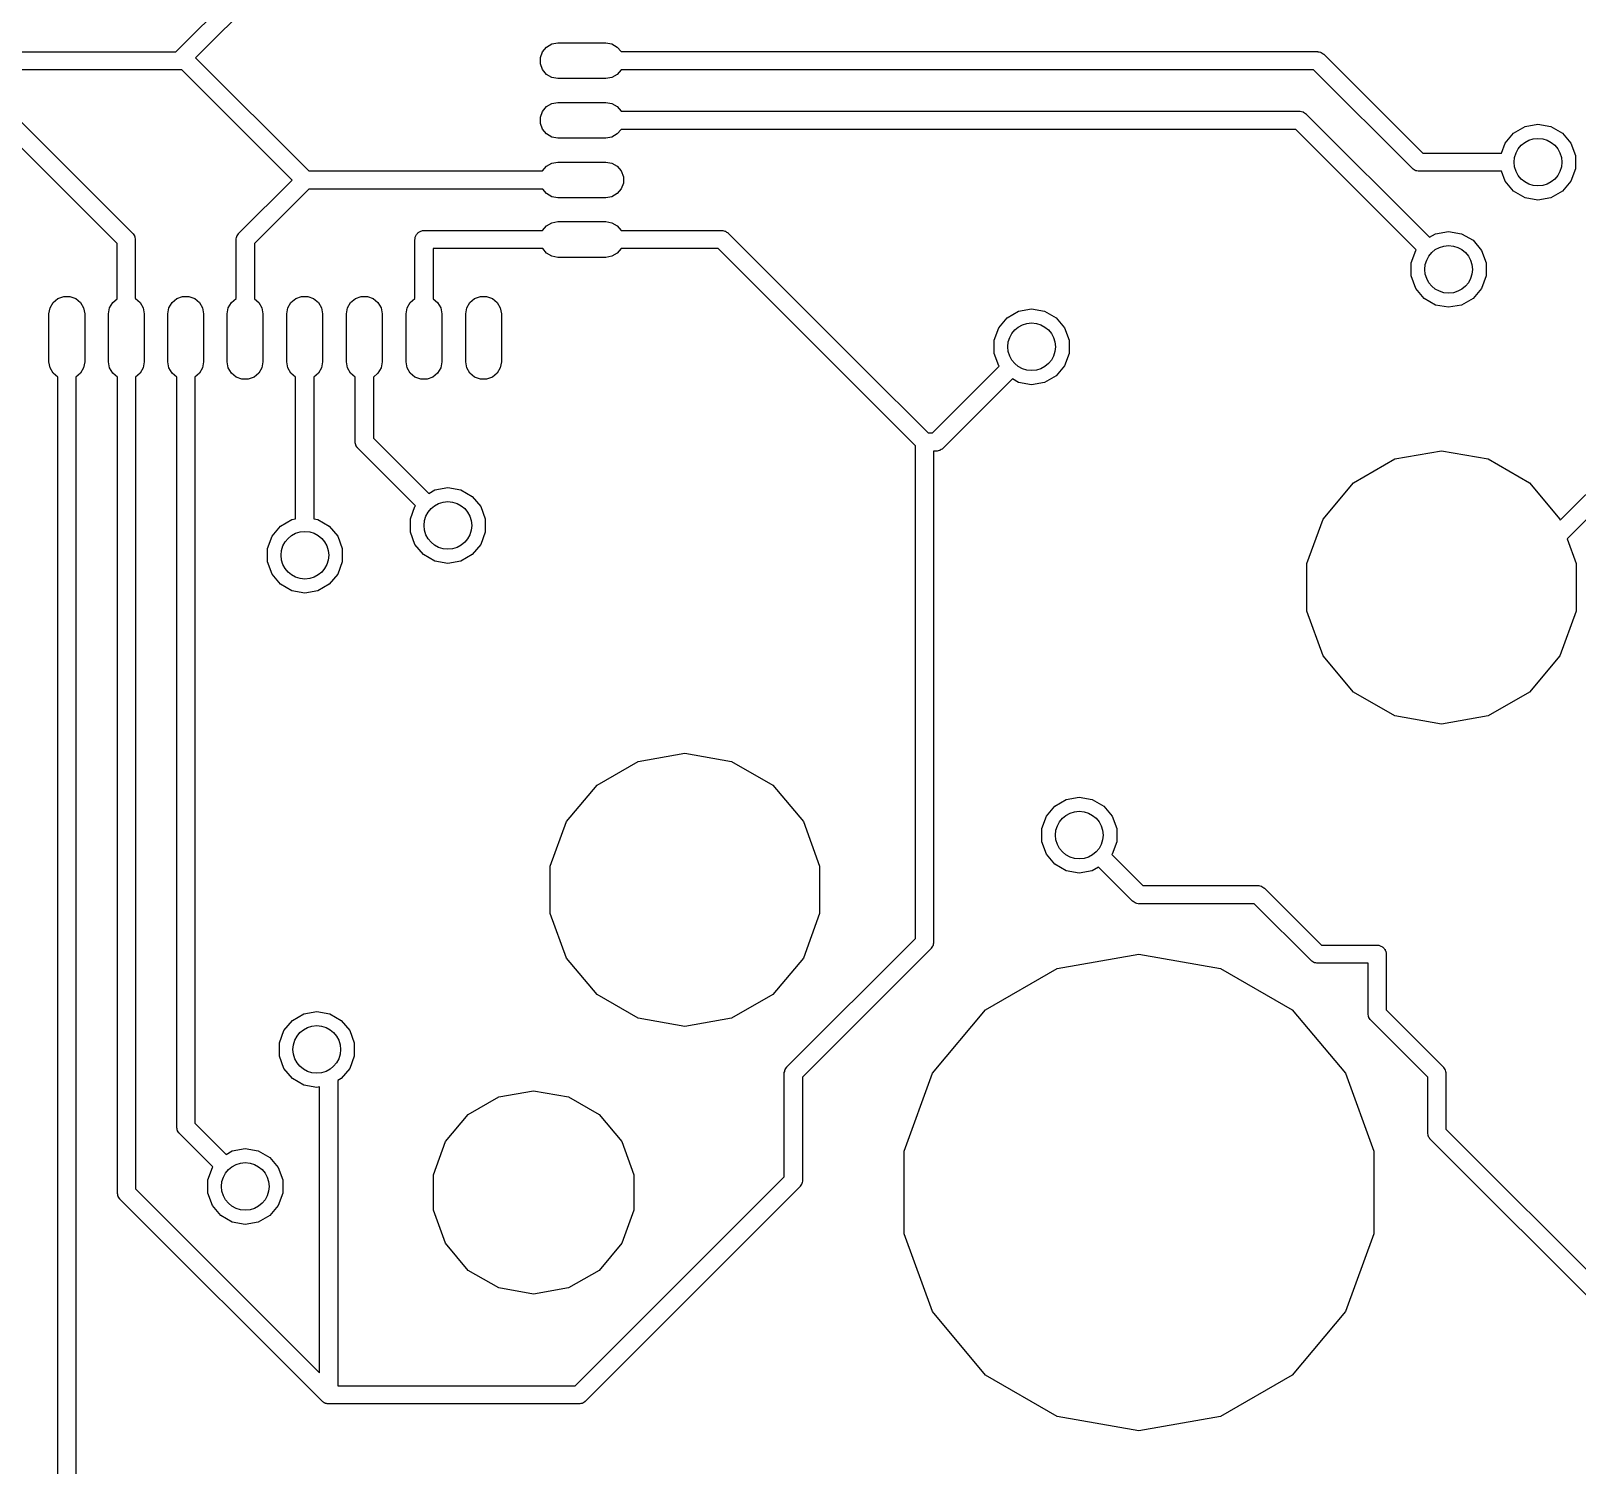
# Model space of a CAD drawing. Extents: x 16 to 277, y -108 to -11.
# Drawn here: x 145.7 to 158.68, y -62.29 to -50.25 of the extents above; entities that cross this region are included whole.
import ezdxf

# ---------------------------------------------------------------- set-up
doc = ezdxf.new("R2010")
doc.units = 0
doc.header["$MEASUREMENT"] = 0
doc.layers.add('BLACK', color=7, linetype='CONTINUOUS')

msp = doc.modelspace()

# ---------------------------------------------------------------- linework, layer by layer
at = {"layer": 'Black'}
for p, q in [((146.918, -50.4238), (149.895, -47.4471)), ((149.981, -47.5772), (147.083, -50.475)), ((150.073, -50.3574), (150.124, -50.3484)), ((150.124, -50.3484), (150.526, -50.3484)), ((150.526, -50.3484), (150.577, -50.3574)), ((144.576, -50.4238), (146.918, -50.4238)), ((147.083, -50.475), (148.032, -51.4238)), ((149.977, -50.4722), (149.994, -50.4233)), ((149.977, -50.5242), (149.977, -50.4722)), ((149.994, -50.4233), (150.028, -50.3834)), ((150.028, -50.3834), (150.073, -50.3574)), ((150.577, -50.3574), (150.622, -50.3834)), ((150.622, -50.3834), (150.654, -50.422)), ((150.654, -50.422), (156.498, -50.422)), ((156.498, -50.422), (156.502, -50.4226)), ((156.502, -50.4226), (156.505, -50.4223)), ((156.505, -50.4223), (156.514, -50.4249)), ((156.514, -50.4249), (156.524, -50.4266)), ((156.524, -50.4266), (156.527, -50.4283)), ((156.527, -50.4283), (156.53, -50.4292)), ((156.53, -50.4292), (156.539, -50.4349)), ((156.539, -50.4349), (156.547, -50.4398)), ((156.547, -50.4398), (156.549, -50.4424)), ((156.549, -50.4424), (156.552, -50.4443)), ((156.552, -50.4443), (157.382, -51.2738)), ((146.95, -50.5762), (144.5, -50.5762)), ((146.968, -50.5762), (146.95, -50.5762)), ((147.892, -51.5), (146.968, -50.5762)), ((149.994, -50.5731), (149.977, -50.5242)), ((150.028, -50.613), (149.994, -50.5731)), ((150.654, -50.5744), (150.622, -50.613)), ((156.467, -50.5744), (150.654, -50.5744)), ((157.296, -51.4039), (156.467, -50.5744)), ((150.073, -50.639), (150.028, -50.613)), ((150.124, -50.6481), (150.073, -50.639)), ((150.526, -50.6481), (150.124, -50.6481)), ((150.577, -50.639), (150.526, -50.6481)), ((150.622, -50.613), (150.577, -50.639)), ((150.028, -50.8838), (150.073, -50.8578)), ((150.073, -50.8578), (150.124, -50.8487)), ((150.124, -50.8487), (150.526, -50.8487)), ((150.526, -50.8487), (150.577, -50.8578)), ((150.577, -50.8578), (150.622, -50.8838)), ((145.554, -50.9461), (146.554, -51.9461)), ((149.977, -50.9726), (149.994, -50.9237)), ((149.977, -51.0246), (149.977, -50.9726)), ((149.994, -50.9237), (150.028, -50.8838)), ((150.622, -50.8838), (150.654, -50.9224)), ((150.654, -50.9224), (156.349, -50.9224)), ((156.349, -50.9224), (156.352, -50.923)), ((156.352, -50.923), (156.355, -50.9227)), ((156.355, -50.9227), (156.365, -50.9253)), ((156.365, -50.9253), (156.375, -50.927)), ((156.375, -50.927), (156.378, -50.9287)), ((156.378, -50.9287), (156.381, -50.9295)), ((156.381, -50.9295), (156.389, -50.9353)), ((156.389, -50.9353), (156.398, -50.9402)), ((156.398, -50.9402), (156.4, -50.9428)), ((156.4, -50.9428), (156.402, -50.9447)), ((156.402, -50.9447), (157.439, -51.9808)), ((146.424, -52.0316), (145.468, -51.0762)), ((149.994, -51.0735), (149.977, -51.0246)), ((150.028, -51.1134), (149.994, -51.0735)), ((150.073, -51.1394), (150.028, -51.1134)), ((150.622, -51.1134), (150.577, -51.1394)), ((150.654, -51.0748), (150.622, -51.1134)), ((156.317, -51.0748), (150.654, -51.0748)), ((157.328, -52.0858), (156.317, -51.0748)), ((158.074, -51.1906), (158.145, -51.1059)), ((158.145, -51.1059), (158.241, -51.0505)), ((158.241, -51.0505), (158.35, -51.0313)), ((158.35, -51.0313), (158.459, -51.0505)), ((158.459, -51.0505), (158.555, -51.1059)), ((158.555, -51.1059), (158.626, -51.1906)), ((150.124, -51.1485), (150.073, -51.1394)), ((150.526, -51.1485), (150.124, -51.1485)), ((150.577, -51.1394), (150.526, -51.1485)), ((158.044, -51.2738), (158.074, -51.1906)), ((158.626, -51.1906), (158.664, -51.2947)), ((149.995, -51.4238), (150.028, -51.3842)), ((150.028, -51.3842), (150.073, -51.3582)), ((150.073, -51.3582), (150.124, -51.3491)), ((150.124, -51.3491), (150.526, -51.3491)), ((150.526, -51.3491), (150.577, -51.3582)), ((150.577, -51.3582), (150.622, -51.3842)), ((150.622, -51.3842), (150.655, -51.4241)), ((157.382, -51.2738), (158.044, -51.2738)), ((158.664, -51.2947), (158.664, -51.4053)), ((147.446, -51.9461), (147.892, -51.5)), ((148.032, -51.4238), (149.995, -51.4238)), ((150.655, -51.4241), (150.673, -51.473)), ((150.673, -51.473), (150.673, -51.525)), ((157.299, -51.4058), (157.296, -51.4039)), ((157.301, -51.4084), (157.299, -51.4058)), ((157.31, -51.4134), (157.301, -51.4084)), ((157.318, -51.4191), (157.31, -51.4134)), ((157.321, -51.4199), (157.318, -51.4191)), ((157.324, -51.4216), (157.321, -51.4199)), ((157.334, -51.4233), (157.324, -51.4216)), ((157.343, -51.4259), (157.334, -51.4233)), ((157.347, -51.4256), (157.343, -51.4259)), ((157.35, -51.4262), (157.347, -51.4256)), ((158.044, -51.4262), (157.35, -51.4262)), ((158.074, -51.5094), (158.044, -51.4262)), ((158.145, -51.5941), (158.074, -51.5094)), ((158.626, -51.5094), (158.555, -51.5941)), ((158.664, -51.4053), (158.626, -51.5094)), ((148.032, -51.5762), (147.576, -52.0316)), ((149.996, -51.5762), (148.032, -51.5762)), ((150.028, -51.6138), (149.996, -51.5762)), ((150.073, -51.6398), (150.028, -51.6138)), ((150.124, -51.6488), (150.073, -51.6398)), ((150.526, -51.6488), (150.124, -51.6488)), ((150.577, -51.6398), (150.526, -51.6488)), ((150.622, -51.6138), (150.577, -51.6398)), ((150.655, -51.5739), (150.622, -51.6138)), ((150.673, -51.525), (150.655, -51.5739)), ((158.241, -51.6495), (158.145, -51.5941)), ((158.35, -51.6687), (158.241, -51.6495)), ((158.459, -51.6495), (158.35, -51.6687)), ((158.555, -51.5941), (158.459, -51.6495)), ((149.995, -51.9238), (150.028, -51.8846)), ((150.028, -51.8846), (150.073, -51.8585)), ((150.073, -51.8585), (150.124, -51.8495)), ((150.124, -51.8495), (150.526, -51.8495)), ((150.526, -51.8495), (150.577, -51.8585)), ((150.577, -51.8585), (150.622, -51.8846)), ((150.622, -51.8846), (150.655, -51.9238)), ((146.424, -52.4972), (146.424, -52.0316)), ((146.554, -51.9461), (146.556, -51.9489)), ((146.556, -51.9489), (146.558, -51.951)), ((146.558, -51.951), (146.563, -51.9596)), ((146.563, -51.9596), (146.569, -51.9678)), ((146.569, -51.9678), (146.57, -51.971)), ((146.57, -51.971), (146.572, -51.9739)), ((146.572, -51.9739), (146.573, -51.9837)), ((146.573, -51.9837), (146.576, -51.9934)), ((146.576, -51.9934), (146.576, -51.9967)), ((146.576, -51.9967), (146.576, -52)), ((146.576, -52), (146.576, -52.494)), ((147.424, -51.9934), (147.427, -51.9837)), ((147.424, -51.9967), (147.424, -51.9934)), ((147.424, -52), (147.424, -51.9967)), ((147.424, -52.494), (147.424, -52)), ((147.427, -51.9837), (147.428, -51.9739)), ((147.428, -51.9739), (147.43, -51.971)), ((147.43, -51.971), (147.431, -51.9678)), ((147.431, -51.9678), (147.437, -51.9596)), ((147.437, -51.9596), (147.442, -51.951)), ((147.442, -51.951), (147.444, -51.9489)), ((147.444, -51.9489), (147.446, -51.9461)), ((147.576, -52.0316), (147.576, -52.4972)), ((148.924, -52), (148.925, -51.9934)), ((148.924, -52.4946), (148.924, -52)), ((148.925, -51.9868), (148.927, -51.9805)), ((148.925, -51.9934), (148.925, -51.9868)), ((148.927, -51.9805), (148.928, -51.9739)), ((148.928, -51.9739), (148.932, -51.9682)), ((148.932, -51.9682), (148.934, -51.9619)), ((148.934, -51.9619), (148.938, -51.9568)), ((148.938, -51.9568), (148.942, -51.951)), ((148.942, -51.951), (148.947, -51.9467)), ((148.947, -51.9467), (148.951, -51.9416)), ((148.951, -51.9416), (148.957, -51.9383)), ((148.957, -51.9383), (148.962, -51.934)), ((148.962, -51.934), (148.968, -51.9317)), ((148.968, -51.9317), (148.974, -51.9284)), ((148.974, -51.9284), (148.981, -51.9272)), ((148.981, -51.9272), (148.987, -51.925)), ((148.987, -51.925), (148.993, -51.925)), ((148.993, -51.925), (149, -51.9238)), ((149, -51.9238), (149.995, -51.9238)), ((150.655, -51.9238), (151.5, -51.9238)), ((151.5, -51.9238), (151.503, -51.9244)), ((151.503, -51.9244), (151.507, -51.9241)), ((151.507, -51.9241), (151.516, -51.9267)), ((151.516, -51.9267), (151.526, -51.9284)), ((151.526, -51.9284), (151.529, -51.9301)), ((151.529, -51.9301), (151.532, -51.9309)), ((151.532, -51.9309), (151.54, -51.9367)), ((151.54, -51.9367), (151.549, -51.9416)), ((151.549, -51.9416), (151.551, -51.9442)), ((151.551, -51.9442), (151.554, -51.9461)), ((151.554, -51.9461), (152.704, -53.0961)), ((157.439, -51.9808), (157.491, -51.9505)), ((157.491, -51.9505), (157.6, -51.9313)), ((157.6, -51.9313), (157.709, -51.9505)), ((157.709, -51.9505), (157.805, -52.0059)), ((157.805, -52.0059), (157.876, -52.0906)), ((149.996, -52.0762), (149.076, -52.0762)), ((149.076, -52.0762), (149.076, -52.4963)), ((150.028, -52.1142), (149.996, -52.0762)), ((150.073, -52.1402), (150.028, -52.1142)), ((150.124, -52.1492), (150.073, -52.1402)), ((150.526, -52.1492), (150.124, -52.1492)), ((150.577, -52.1402), (150.526, -52.1492)), ((150.622, -52.1142), (150.577, -52.1402)), ((150.654, -52.0762), (150.622, -52.1142)), ((151.468, -52.0762), (150.654, -52.0762)), ((152.596, -53.2039), (151.468, -52.0762)), ((157.286, -52.1947), (157.324, -52.0906)), ((157.324, -52.0906), (157.328, -52.0858)), ((157.876, -52.0906), (157.914, -52.1947)), ((157.286, -52.3053), (157.286, -52.1947)), ((157.914, -52.1947), (157.914, -52.3053)), ((157.324, -52.4094), (157.286, -52.3053)), ((157.395, -52.4941), (157.324, -52.4094)), ((157.876, -52.4094), (157.805, -52.4941)), ((157.914, -52.3053), (157.876, -52.4094)), ((145.861, -52.5729), (145.887, -52.5278)), ((145.887, -52.5278), (145.927, -52.4944)), ((145.927, -52.4944), (145.976, -52.4766)), ((145.976, -52.4766), (146.028, -52.4766)), ((146.028, -52.4766), (146.077, -52.4944)), ((146.077, -52.4944), (146.117, -52.5278)), ((146.117, -52.5278), (146.143, -52.5729)), ((146.361, -52.5729), (146.387, -52.5278)), ((146.387, -52.5278), (146.424, -52.4972)), ((146.576, -52.494), (146.577, -52.4944)), ((146.577, -52.4944), (146.617, -52.5278)), ((146.617, -52.5278), (146.643, -52.5729)), ((146.859, -52.5729), (146.885, -52.5278)), ((146.885, -52.5278), (146.925, -52.4944)), ((146.925, -52.4944), (146.974, -52.4766)), ((146.974, -52.4766), (147.026, -52.4766)), ((147.026, -52.4766), (147.075, -52.4944)), ((147.075, -52.4944), (147.115, -52.5278)), ((147.115, -52.5278), (147.141, -52.5729)), ((147.357, -52.5729), (147.383, -52.5278)), ((147.383, -52.5278), (147.423, -52.4944)), ((147.423, -52.4944), (147.424, -52.494)), ((147.576, -52.4972), (147.613, -52.5278)), ((147.613, -52.5278), (147.639, -52.5729)), ((147.857, -52.5729), (147.883, -52.5278)), ((147.883, -52.5278), (147.923, -52.4944)), ((147.923, -52.4944), (147.972, -52.4766)), ((147.972, -52.4766), (148.024, -52.4766)), ((148.024, -52.4766), (148.073, -52.4944)), ((148.073, -52.4944), (148.113, -52.5278)), ((148.113, -52.5278), (148.139, -52.5729)), ((148.358, -52.5729), (148.384, -52.5278)), ((148.384, -52.5278), (148.424, -52.4944)), ((148.424, -52.4944), (148.473, -52.4766)), ((148.473, -52.4766), (148.525, -52.4766)), ((148.525, -52.4766), (148.574, -52.4944)), ((148.574, -52.4944), (148.613, -52.5278)), ((148.613, -52.5278), (148.639, -52.5729)), ((148.858, -52.5729), (148.884, -52.5278)), ((148.884, -52.5278), (148.924, -52.4946)), ((149.076, -52.4963), (149.114, -52.5278)), ((149.114, -52.5278), (149.14, -52.5729)), ((149.359, -52.5729), (149.385, -52.5278)), ((149.385, -52.5278), (149.424, -52.4944)), ((149.424, -52.4944), (149.473, -52.4766)), ((149.473, -52.4766), (149.525, -52.4766)), ((149.525, -52.4766), (149.574, -52.4944)), ((149.574, -52.4944), (149.614, -52.5278)), ((149.614, -52.5278), (149.64, -52.5729)), ((157.491, -52.5495), (157.395, -52.4941)), ((157.6, -52.5687), (157.491, -52.5495)), ((157.709, -52.5495), (157.6, -52.5687)), ((157.805, -52.4941), (157.709, -52.5495)), ((145.852, -52.6241), (145.861, -52.5729)), ((145.852, -53.0256), (145.852, -52.6241)), ((146.143, -52.5729), (146.152, -52.6241)), ((146.152, -52.6241), (146.152, -53.0256)), ((146.352, -52.6241), (146.361, -52.5729)), ((146.352, -53.0256), (146.352, -52.6241)), ((146.643, -52.5729), (146.652, -52.6241)), ((146.652, -52.6241), (146.652, -53.0256)), ((146.85, -52.6241), (146.859, -52.5729)), ((146.85, -53.0256), (146.85, -52.6241)), ((147.141, -52.5729), (147.15, -52.6241)), ((147.15, -52.6241), (147.15, -53.0256)), ((147.348, -52.6241), (147.357, -52.5729)), ((147.348, -53.0256), (147.348, -52.6241)), ((147.639, -52.5729), (147.648, -52.6241)), ((147.648, -52.6241), (147.648, -53.0256)), ((147.848, -52.6241), (147.857, -52.5729)), ((147.848, -53.0256), (147.848, -52.6241)), ((148.139, -52.5729), (148.148, -52.6241)), ((148.148, -52.6241), (148.148, -53.0256)), ((148.349, -52.6241), (148.358, -52.5729)), ((148.349, -53.0256), (148.349, -52.6241)), ((148.639, -52.5729), (148.648, -52.6241)), ((148.648, -52.6241), (148.648, -53.0256)), ((148.849, -52.6241), (148.858, -52.5729)), ((148.849, -53.0256), (148.849, -52.6241)), ((149.14, -52.5729), (149.149, -52.6241)), ((149.149, -52.6241), (149.149, -53.0256)), ((149.35, -52.6241), (149.359, -52.5729)), ((149.35, -53.0256), (149.35, -52.6241)), ((149.64, -52.5729), (149.649, -52.6241)), ((149.649, -52.6241), (149.649, -53.0256)), ((153.824, -52.7406), (153.895, -52.6559)), ((153.895, -52.6559), (153.991, -52.6005)), ((153.991, -52.6005), (154.1, -52.5813)), ((154.1, -52.5813), (154.209, -52.6005)), ((154.209, -52.6005), (154.305, -52.6559)), ((154.305, -52.6559), (154.376, -52.7406)), ((153.786, -52.8447), (153.824, -52.7406)), ((154.376, -52.7406), (154.414, -52.8447)), ((153.786, -52.9553), (153.786, -52.8447)), ((154.414, -52.8447), (154.414, -52.9553)), ((145.861, -53.0768), (145.852, -53.0256)), ((145.887, -53.1219), (145.861, -53.0768)), ((146.143, -53.0768), (146.117, -53.1219)), ((146.152, -53.0256), (146.143, -53.0768)), ((146.361, -53.0768), (146.352, -53.0256)), ((146.387, -53.1219), (146.361, -53.0768)), ((146.643, -53.0768), (146.617, -53.1219)), ((146.652, -53.0256), (146.643, -53.0768)), ((146.859, -53.0768), (146.85, -53.0256)), ((146.885, -53.1219), (146.859, -53.0768)), ((147.141, -53.0768), (147.115, -53.1219)), ((147.15, -53.0256), (147.141, -53.0768)), ((147.357, -53.0768), (147.348, -53.0256)), ((147.383, -53.1219), (147.357, -53.0768)), ((147.639, -53.0768), (147.613, -53.1219)), ((147.648, -53.0256), (147.639, -53.0768)), ((147.857, -53.0768), (147.848, -53.0256)), ((147.883, -53.1219), (147.857, -53.0768)), ((148.139, -53.0768), (148.113, -53.1219)), ((148.148, -53.0256), (148.139, -53.0768)), ((148.358, -53.0768), (148.349, -53.0256)), ((148.384, -53.1219), (148.358, -53.0768)), ((148.639, -53.0768), (148.613, -53.1219)), ((148.648, -53.0256), (148.639, -53.0768)), ((148.858, -53.0768), (148.849, -53.0256)), ((148.884, -53.1219), (148.858, -53.0768)), ((149.14, -53.0768), (149.114, -53.1219)), ((149.149, -53.0256), (149.14, -53.0768)), ((149.359, -53.0768), (149.35, -53.0256)), ((149.385, -53.1219), (149.359, -53.0768)), ((149.64, -53.0768), (149.614, -53.1219)), ((149.649, -53.0256), (149.64, -53.0768)), ((153.268, -53.6238), (153.828, -53.0642)), ((153.824, -53.0594), (153.786, -52.9553)), ((153.828, -53.0642), (153.824, -53.0594)), ((154.376, -53.0594), (154.305, -53.1441)), ((154.414, -52.9553), (154.376, -53.0594)), ((145.926, -53.1543), (145.887, -53.1219)), ((145.926, -68.3018), (145.926, -53.1543)), ((146.117, -53.1219), (146.078, -53.1543)), ((146.078, -53.1543), (146.078, -68.2702)), ((146.426, -53.1543), (146.387, -53.1219)), ((146.426, -60.0022), (146.426, -53.1543)), ((146.617, -53.1219), (146.578, -53.1543)), ((146.578, -53.1543), (146.578, -59.9706)), ((146.924, -53.1543), (146.885, -53.1219)), ((146.924, -59.45), (146.924, -53.1543)), ((147.115, -53.1219), (147.076, -53.1543)), ((147.076, -53.1543), (147.076, -59.4184)), ((147.423, -53.1554), (147.383, -53.1219)), ((147.472, -53.1732), (147.423, -53.1554)), ((147.524, -53.1732), (147.472, -53.1732)), ((147.573, -53.1554), (147.524, -53.1732)), ((147.613, -53.1219), (147.573, -53.1554)), ((147.922, -53.1543), (147.883, -53.1219)), ((147.922, -54.345), (147.922, -53.1543)), ((148.113, -53.1219), (148.074, -53.1543)), ((148.074, -53.1543), (148.074, -54.3444)), ((148.422, -53.1543), (148.384, -53.1219)), ((148.422, -53.6986), (148.422, -53.1543)), ((148.613, -53.1219), (148.575, -53.1543)), ((148.575, -53.1543), (148.575, -53.667)), ((148.924, -53.1554), (148.884, -53.1219)), ((148.973, -53.1732), (148.924, -53.1554)), ((149.025, -53.1732), (148.973, -53.1732)), ((149.074, -53.1554), (149.025, -53.1732)), ((149.114, -53.1219), (149.074, -53.1554)), ((149.424, -53.1554), (149.385, -53.1219)), ((149.473, -53.1732), (149.424, -53.1554)), ((149.525, -53.1732), (149.473, -53.1732)), ((149.574, -53.1554), (149.525, -53.1732)), ((149.614, -53.1219), (149.574, -53.1554)), ((153.124, -53.7316), (152.596, -53.2039)), ((152.596, -53.2039), (152.596, -53.2039)), ((152.704, -53.0961), (152.704, -53.0961)), ((152.704, -53.0961), (153.232, -53.6238)), ((153.939, -53.1692), (153.354, -53.7539)), ((153.991, -53.1995), (153.939, -53.1692)), ((154.1, -53.2187), (153.991, -53.1995)), ((154.209, -53.1995), (154.1, -53.2187)), ((154.305, -53.1441), (154.209, -53.1995)), ((158.537, -54.3553), (159.446, -53.4461)), ((159.532, -53.5762), (158.594, -54.5133)), ((148.423, -53.7019), (148.422, -53.6986)), ((148.423, -53.7052), (148.423, -53.7019)), ((148.425, -53.7149), (148.423, -53.7052)), ((148.427, -53.7247), (148.425, -53.7149)), ((148.429, -53.7276), (148.427, -53.7247)), ((148.575, -53.667), (149.039, -54.1308)), ((153.232, -53.6238), (153.268, -53.6238)), ((148.43, -53.7308), (148.429, -53.7276)), ((148.435, -53.739), (148.43, -53.7308)), ((148.44, -53.7476), (148.435, -53.739)), ((148.443, -53.7497), (148.44, -53.7476)), ((148.445, -53.7525), (148.443, -53.7497)), ((148.928, -54.2358), (148.445, -53.7525)), ((153.124, -57.8684), (153.124, -53.7316)), ((153.3, -53.7762), (153.276, -53.7762)), ((153.276, -53.7762), (153.276, -57.9)), ((153.303, -53.7756), (153.3, -53.7762)), ((153.307, -53.7759), (153.303, -53.7756)), ((153.316, -53.7733), (153.307, -53.7759)), ((153.326, -53.7716), (153.316, -53.7733)), ((153.329, -53.7699), (153.326, -53.7716)), ((153.332, -53.7691), (153.329, -53.7699)), ((153.34, -53.7633), (153.332, -53.7691)), ((153.349, -53.7584), (153.34, -53.7633)), ((153.351, -53.7558), (153.349, -53.7584)), ((153.354, -53.7539), (153.351, -53.7558)), ((156.802, -54.0411), (157.148, -53.8418)), ((157.148, -53.8418), (157.54, -53.7726)), ((157.54, -53.7726), (157.932, -53.8418)), ((157.932, -53.8418), (158.278, -54.0411)), ((149.039, -54.1308), (149.091, -54.1005)), ((149.091, -54.1005), (149.2, -54.0813)), ((149.2, -54.0813), (149.309, -54.1005)), ((149.309, -54.1005), (149.405, -54.1559)), ((156.546, -54.3463), (156.802, -54.0411)), ((158.278, -54.0411), (158.534, -54.3463)), ((148.886, -54.3447), (148.924, -54.2406)), ((148.924, -54.2406), (148.928, -54.2358)), ((149.405, -54.1559), (149.476, -54.2406)), ((149.476, -54.2406), (149.514, -54.3447)), ((147.795, -54.4059), (147.891, -54.3505)), ((147.891, -54.3505), (147.922, -54.345)), ((148.074, -54.3444), (148.109, -54.3505)), ((148.109, -54.3505), (148.205, -54.4059)), ((148.886, -54.4553), (148.886, -54.3447)), ((149.514, -54.3447), (149.514, -54.4553)), ((156.41, -54.7208), (156.546, -54.3463)), ((158.534, -54.3463), (158.537, -54.3553)), ((147.686, -54.5947), (147.724, -54.4906)), ((147.724, -54.4906), (147.795, -54.4059)), ((148.205, -54.4059), (148.276, -54.4906)), ((148.276, -54.4906), (148.314, -54.5947)), ((148.924, -54.5594), (148.886, -54.4553)), ((149.514, -54.4553), (149.476, -54.5594)), ((147.686, -54.7053), (147.686, -54.5947)), ((148.314, -54.5947), (148.314, -54.7053)), ((148.995, -54.6441), (148.924, -54.5594)), ((149.476, -54.5594), (149.405, -54.6441)), ((158.594, -54.5133), (158.67, -54.7208)), ((147.724, -54.8094), (147.686, -54.7053)), ((148.314, -54.7053), (148.276, -54.8094)), ((149.091, -54.6995), (148.995, -54.6441)), ((149.2, -54.7187), (149.091, -54.6995)), ((149.309, -54.6995), (149.2, -54.7187)), ((149.405, -54.6441), (149.309, -54.6995)), ((156.41, -55.1192), (156.41, -54.7208)), ((158.67, -54.7208), (158.67, -55.1192)), ((147.795, -54.8941), (147.724, -54.8094)), ((147.891, -54.9495), (147.795, -54.8941)), ((148.205, -54.8941), (148.109, -54.9495)), ((148.276, -54.8094), (148.205, -54.8941)), ((148, -54.9687), (147.891, -54.9495)), ((148.109, -54.9495), (148, -54.9687)), ((156.546, -55.4937), (156.41, -55.1192)), ((158.67, -55.1192), (158.534, -55.4937)), ((156.802, -55.7989), (156.546, -55.4937)), ((158.534, -55.4937), (158.278, -55.7989)), ((157.148, -55.9982), (156.802, -55.7989)), ((158.278, -55.7989), (157.932, -55.9982)), ((157.54, -56.0674), (157.148, -55.9982)), ((157.932, -55.9982), (157.54, -56.0674)), ((150.798, -56.3818), (151.19, -56.3126)), ((151.19, -56.3126), (151.582, -56.3818)), ((150.452, -56.5811), (150.798, -56.3818)), ((151.582, -56.3818), (151.928, -56.5811)), ((150.196, -56.8863), (150.452, -56.5811)), ((151.928, -56.5811), (152.184, -56.8863)), ((154.295, -56.7559), (154.391, -56.7005)), ((154.391, -56.7005), (154.5, -56.6813)), ((154.5, -56.6813), (154.609, -56.7005)), ((154.609, -56.7005), (154.705, -56.7559)), ((154.186, -56.9447), (154.224, -56.8406)), ((154.224, -56.8406), (154.295, -56.7559)), ((154.705, -56.7559), (154.776, -56.8406)), ((154.776, -56.8406), (154.814, -56.9447)), ((150.06, -57.2608), (150.196, -56.8863)), ((152.184, -56.8863), (152.32, -57.2608)), ((154.186, -57.0553), (154.186, -56.9447)), ((154.814, -56.9447), (154.814, -57.0553)), ((154.224, -57.1594), (154.186, -57.0553)), ((154.814, -57.0553), (154.776, -57.1594)), ((154.295, -57.2441), (154.224, -57.1594)), ((154.776, -57.1594), (154.772, -57.1642)), ((154.772, -57.1642), (155.032, -57.4238)), ((150.06, -57.6592), (150.06, -57.2608)), ((152.32, -57.2608), (152.32, -57.6592)), ((154.391, -57.2995), (154.295, -57.2441)), ((154.5, -57.3187), (154.391, -57.2995)), ((154.609, -57.2995), (154.5, -57.3187)), ((154.661, -57.2692), (154.609, -57.2995)), ((154.946, -57.5539), (154.661, -57.2692)), ((155.032, -57.4238), (156, -57.4238)), ((156, -57.4238), (156.003, -57.4244)), ((156.003, -57.4244), (156.007, -57.4241)), ((156.007, -57.4241), (156.016, -57.4267)), ((156.016, -57.4267), (156.026, -57.4284)), ((156.026, -57.4284), (156.029, -57.4301)), ((156.029, -57.4301), (156.032, -57.4309)), ((156.032, -57.4309), (156.04, -57.4367)), ((156.04, -57.4367), (156.049, -57.4416)), ((156.049, -57.4416), (156.051, -57.4442)), ((156.051, -57.4442), (156.054, -57.4461)), ((156.054, -57.4461), (156.532, -57.9238)), ((154.949, -57.5558), (154.946, -57.5539)), ((154.951, -57.5584), (154.949, -57.5558)), ((154.96, -57.5633), (154.951, -57.5584)), ((154.968, -57.5691), (154.96, -57.5633)), ((154.971, -57.5699), (154.968, -57.5691)), ((154.974, -57.5716), (154.971, -57.5699)), ((154.984, -57.5733), (154.974, -57.5716)), ((154.993, -57.5759), (154.984, -57.5733)), ((154.997, -57.5756), (154.993, -57.5759)), ((155, -57.5762), (154.997, -57.5756)), ((155.968, -57.5762), (155, -57.5762)), ((156.446, -58.0539), (155.968, -57.5762)), ((150.196, -58.0337), (150.06, -57.6592)), ((152.32, -57.6592), (152.184, -58.0337)), ((152.046, -58.9461), (153.124, -57.8684)), ((153.254, -57.9539), (152.176, -59.0316)), ((153.256, -57.9511), (153.254, -57.9539)), ((153.258, -57.949), (153.256, -57.9511)), ((153.263, -57.9404), (153.258, -57.949)), ((153.269, -57.9322), (153.263, -57.9404)), ((153.27, -57.929), (153.269, -57.9322)), ((153.272, -57.9261), (153.27, -57.929)), ((153.273, -57.9163), (153.272, -57.9261)), ((153.276, -57.9066), (153.273, -57.9163)), ((153.276, -57.9), (153.276, -57.9033)), ((153.276, -57.9033), (153.276, -57.9066)), ((154.315, -58.1192), (155, -57.9985)), ((155, -57.9985), (155.685, -58.1192)), ((156.532, -57.9238), (157, -57.9238)), ((157, -57.9238), (157.007, -57.925)), ((157.007, -57.925), (157.013, -57.925)), ((157.013, -57.925), (157.019, -57.9272)), ((157.019, -57.9272), (157.026, -57.9284)), ((157.026, -57.9284), (157.032, -57.9317)), ((157.032, -57.9317), (157.038, -57.934)), ((157.038, -57.934), (157.043, -57.9383)), ((157.043, -57.9383), (157.049, -57.9416)), ((157.049, -57.9416), (157.053, -57.9467)), ((157.053, -57.9467), (157.058, -57.951)), ((157.058, -57.951), (157.062, -57.9568)), ((157.062, -57.9568), (157.066, -57.9619)), ((157.066, -57.9619), (157.068, -57.9682)), ((157.068, -57.9682), (157.072, -57.9739)), ((157.072, -57.9739), (157.073, -57.9805)), ((157.073, -57.9805), (157.075, -57.9868)), ((157.075, -57.9868), (157.075, -57.9934)), ((157.075, -57.9934), (157.076, -58)), ((157.076, -58), (157.076, -58.4684)), ((150.452, -58.3389), (150.196, -58.0337)), ((152.184, -58.0337), (151.928, -58.3389)), ((153.713, -58.4667), (154.315, -58.1192)), ((155.685, -58.1192), (156.287, -58.4667)), ((156.449, -58.0558), (156.446, -58.0539)), ((156.451, -58.0584), (156.449, -58.0558)), ((156.46, -58.0633), (156.451, -58.0584)), ((156.468, -58.0691), (156.46, -58.0633)), ((156.471, -58.0699), (156.468, -58.0691)), ((156.474, -58.0716), (156.471, -58.0699)), ((156.484, -58.0733), (156.474, -58.0716)), ((156.493, -58.0759), (156.484, -58.0733)), ((156.497, -58.0756), (156.493, -58.0759)), ((156.5, -58.0762), (156.497, -58.0756)), ((156.924, -58.0762), (156.5, -58.0762)), ((156.924, -58.5), (156.924, -58.0762)), ((150.798, -58.5382), (150.452, -58.3389)), ((151.928, -58.3389), (151.582, -58.5382)), ((147.895, -58.5559), (147.991, -58.5005)), ((147.991, -58.5005), (148.1, -58.4813)), ((148.1, -58.4813), (148.209, -58.5005)), ((148.209, -58.5005), (148.305, -58.5559)), ((153.267, -58.9992), (153.713, -58.4667)), ((156.287, -58.4667), (156.733, -58.9992)), ((156.924, -58.5033), (156.924, -58.5)), ((156.924, -58.5066), (156.924, -58.5033)), ((156.927, -58.5163), (156.924, -58.5066)), ((156.928, -58.5261), (156.927, -58.5163)), ((156.93, -58.529), (156.928, -58.5261)), ((157.076, -58.4684), (157.554, -58.9461)), ((147.786, -58.7447), (147.824, -58.6406)), ((147.824, -58.6406), (147.895, -58.5559)), ((148.305, -58.5559), (148.376, -58.6406)), ((148.376, -58.6406), (148.414, -58.7447)), ((151.19, -58.6074), (150.798, -58.5382)), ((151.582, -58.5382), (151.19, -58.6074)), ((156.931, -58.5322), (156.93, -58.529)), ((156.937, -58.5404), (156.931, -58.5322)), ((156.942, -58.549), (156.937, -58.5404)), ((156.944, -58.5511), (156.942, -58.549)), ((156.946, -58.5539), (156.944, -58.5511)), ((157.424, -59.0316), (156.946, -58.5539)), ((147.786, -58.8553), (147.786, -58.7447)), ((148.414, -58.7447), (148.414, -58.8553)), ((147.824, -58.9594), (147.786, -58.8553)), ((148.414, -58.8553), (148.376, -58.9594)), ((147.895, -59.0441), (147.824, -58.9594)), ((147.991, -59.0995), (147.895, -59.0441)), ((148.305, -59.0441), (148.276, -59.0607)), ((148.376, -58.9594), (148.305, -59.0441)), ((152.024, -58.9934), (152.027, -58.9837)), ((152.024, -58.9967), (152.024, -58.9934)), ((152.024, -59), (152.024, -58.9967)), ((152.024, -59.8684), (152.024, -59)), ((152.027, -58.9837), (152.028, -58.9739)), ((152.028, -58.9739), (152.03, -58.971)), ((152.03, -58.971), (152.031, -58.9678)), ((152.031, -58.9678), (152.037, -58.9596)), ((152.037, -58.9596), (152.042, -58.951)), ((152.042, -58.951), (152.044, -58.9489)), ((152.044, -58.9489), (152.046, -58.9461)), ((152.176, -59.0316), (152.176, -59.9)), ((153.029, -59.6524), (153.267, -58.9992)), ((156.733, -58.9992), (156.971, -59.6524)), ((157.424, -59.5), (157.424, -59.0316)), ((157.554, -58.9461), (157.556, -58.9489)), ((157.556, -58.9489), (157.558, -58.951)), ((157.558, -58.951), (157.563, -58.9596)), ((157.563, -58.9596), (157.569, -58.9678)), ((157.569, -58.9678), (157.57, -58.971)), ((157.57, -58.971), (157.572, -58.9739)), ((157.572, -58.9739), (157.573, -58.9837)), ((157.573, -58.9837), (157.576, -58.9934)), ((157.576, -58.9934), (157.576, -58.9967)), ((157.576, -58.9967), (157.576, -59)), ((157.576, -59), (157.576, -59.4684)), ((148.1, -59.1187), (147.991, -59.0995)), ((148.124, -59.1145), (148.1, -59.1187)), ((148.124, -61.516), (148.124, -59.1145)), ((148.276, -59.0607), (148.276, -61.6238)), ((149.628, -59.1974), (149.92, -59.1458)), ((149.92, -59.1458), (150.212, -59.1974)), ((149.371, -59.3457), (149.628, -59.1974)), ((150.212, -59.1974), (150.469, -59.3457)), ((147.076, -59.4184), (147.339, -59.6808)), ((149.18, -59.5729), (149.371, -59.3457)), ((150.469, -59.3457), (150.66, -59.5729)), ((146.924, -59.4533), (146.924, -59.45)), ((146.924, -59.4566), (146.924, -59.4533)), ((146.927, -59.4663), (146.924, -59.4566)), ((146.928, -59.4761), (146.927, -59.4663)), ((146.93, -59.479), (146.928, -59.4761)), ((146.931, -59.4822), (146.93, -59.479)), ((146.937, -59.4904), (146.931, -59.4822)), ((146.942, -59.499), (146.937, -59.4904)), ((146.944, -59.5011), (146.942, -59.499)), ((146.946, -59.5039), (146.944, -59.5011)), ((147.228, -59.7858), (146.946, -59.5039)), ((157.424, -59.5033), (157.424, -59.5)), ((157.424, -59.5066), (157.424, -59.5033)), ((157.427, -59.5163), (157.424, -59.5066)), ((157.428, -59.5261), (157.427, -59.5163)), ((157.43, -59.529), (157.428, -59.5261)), ((157.431, -59.5322), (157.43, -59.529)), ((157.437, -59.5404), (157.431, -59.5322)), ((157.442, -59.549), (157.437, -59.5404)), ((157.444, -59.5511), (157.442, -59.549)), ((157.446, -59.5539), (157.444, -59.5511)), ((161.446, -63.5539), (157.446, -59.5539)), ((157.576, -59.4684), (161.532, -63.4238)), ((147.339, -59.6808), (147.391, -59.6505)), ((147.391, -59.6505), (147.5, -59.6313)), ((147.5, -59.6313), (147.609, -59.6505)), ((147.609, -59.6505), (147.705, -59.7059)), ((149.079, -59.8517), (149.18, -59.5729)), ((150.66, -59.5729), (150.761, -59.8517)), ((153.029, -60.3476), (153.029, -59.6524)), ((156.971, -59.6524), (156.971, -60.3476)), ((147.186, -59.8947), (147.224, -59.7906)), ((147.224, -59.7906), (147.228, -59.7858)), ((147.705, -59.7059), (147.776, -59.7906)), ((147.776, -59.7906), (147.814, -59.8947)), ((147.186, -60.0053), (147.186, -59.8947)), ((147.814, -59.8947), (147.814, -60.0053)), ((149.079, -60.1483), (149.079, -59.8517)), ((150.268, -61.6238), (152.024, -59.8684)), ((152.154, -59.9539), (150.354, -61.7539)), ((150.761, -59.8517), (150.761, -60.1483)), ((152.156, -59.9511), (152.154, -59.9539)), ((152.158, -59.949), (152.156, -59.9511)), ((152.163, -59.9404), (152.158, -59.949)), ((152.169, -59.9322), (152.163, -59.9404)), ((152.17, -59.929), (152.169, -59.9322)), ((152.172, -59.9261), (152.17, -59.929)), ((152.173, -59.9163), (152.172, -59.9261)), ((152.176, -59.9066), (152.173, -59.9163)), ((152.176, -59.9), (152.176, -59.9033)), ((152.176, -59.9033), (152.176, -59.9066)), ((146.427, -60.0055), (146.426, -60.0022)), ((146.426, -60.0088), (146.427, -60.0055)), ((146.429, -60.0184), (146.426, -60.0088)), ((146.431, -60.0282), (146.429, -60.0184)), ((146.432, -60.0311), (146.431, -60.0282)), ((146.433, -60.0344), (146.432, -60.0311)), ((146.439, -60.0425), (146.433, -60.0344)), ((146.444, -60.0511), (146.439, -60.0425)), ((146.446, -60.0533), (146.444, -60.0511)), ((146.448, -60.056), (146.446, -60.0533)), ((148.146, -61.7539), (146.448, -60.056)), ((146.578, -59.9706), (148.124, -61.516)), ((147.224, -60.1094), (147.186, -60.0053)), ((147.814, -60.0053), (147.776, -60.1094)), ((147.295, -60.1941), (147.224, -60.1094)), ((147.391, -60.2495), (147.295, -60.1941)), ((147.705, -60.1941), (147.609, -60.2495)), ((147.776, -60.1094), (147.705, -60.1941)), ((149.18, -60.4271), (149.079, -60.1483)), ((150.761, -60.1483), (150.66, -60.4271)), ((147.5, -60.2687), (147.391, -60.2495)), ((147.609, -60.2495), (147.5, -60.2687)), ((149.371, -60.6543), (149.18, -60.4271)), ((150.66, -60.4271), (150.469, -60.6543)), ((153.267, -61.0008), (153.029, -60.3476)), ((156.971, -60.3476), (156.733, -61.0008)), ((149.628, -60.8026), (149.371, -60.6543)), ((150.469, -60.6543), (150.212, -60.8026)), ((149.92, -60.8541), (149.628, -60.8026)), ((150.212, -60.8026), (149.92, -60.8541)), ((153.713, -61.5332), (153.267, -61.0008)), ((156.733, -61.0008), (156.287, -61.5332)), ((148.276, -61.6238), (150.268, -61.6238)), ((154.315, -61.8808), (153.713, -61.5332)), ((156.287, -61.5332), (155.685, -61.8808)), ((148.149, -61.7558), (148.146, -61.7539)), ((148.151, -61.7584), (148.149, -61.7558)), ((148.157, -61.7617), (148.151, -61.7584)), ((148.162, -61.766), (148.157, -61.7617)), ((148.165, -61.7671), (148.162, -61.766)), ((148.168, -61.7691), (148.165, -61.7671)), ((148.171, -61.7699), (148.168, -61.7691)), ((148.174, -61.7716), (148.171, -61.7699)), ((148.181, -61.7728), (148.174, -61.7716)), ((148.187, -61.775), (148.181, -61.7728)), ((150.326, -61.7716), (150.316, -61.7733)), ((150.329, -61.7699), (150.326, -61.7716)), ((150.332, -61.7691), (150.329, -61.7699)), ((150.34, -61.7633), (150.332, -61.7691)), ((150.349, -61.7584), (150.34, -61.7633)), ((150.351, -61.7558), (150.349, -61.7584)), ((150.354, -61.7539), (150.351, -61.7558)), ((148.19, -61.775), (148.187, -61.775)), ((148.193, -61.7759), (148.19, -61.775)), ((148.197, -61.7756), (148.193, -61.7759)), ((148.2, -61.7762), (148.197, -61.7756)), ((150.3, -61.7762), (148.2, -61.7762)), ((150.303, -61.7756), (150.3, -61.7762)), ((150.307, -61.7759), (150.303, -61.7756)), ((150.316, -61.7733), (150.307, -61.7759)), ((155, -62.0015), (154.315, -61.8808)), ((155.685, -61.8808), (155, -62.0015))]:
    msp.add_line(p, q, dxfattribs=at)
for centre in [(158.35, -51.35), (157.6, -52.25), (154.1, -52.9), (149.2, -54.4), (148, -54.65), (154.5, -57), (148.1, -58.8), (147.5, -59.95)]:
    msp.add_circle(centre, 0.2, dxfattribs=at)

doc.saveas('drawing.dxf')
